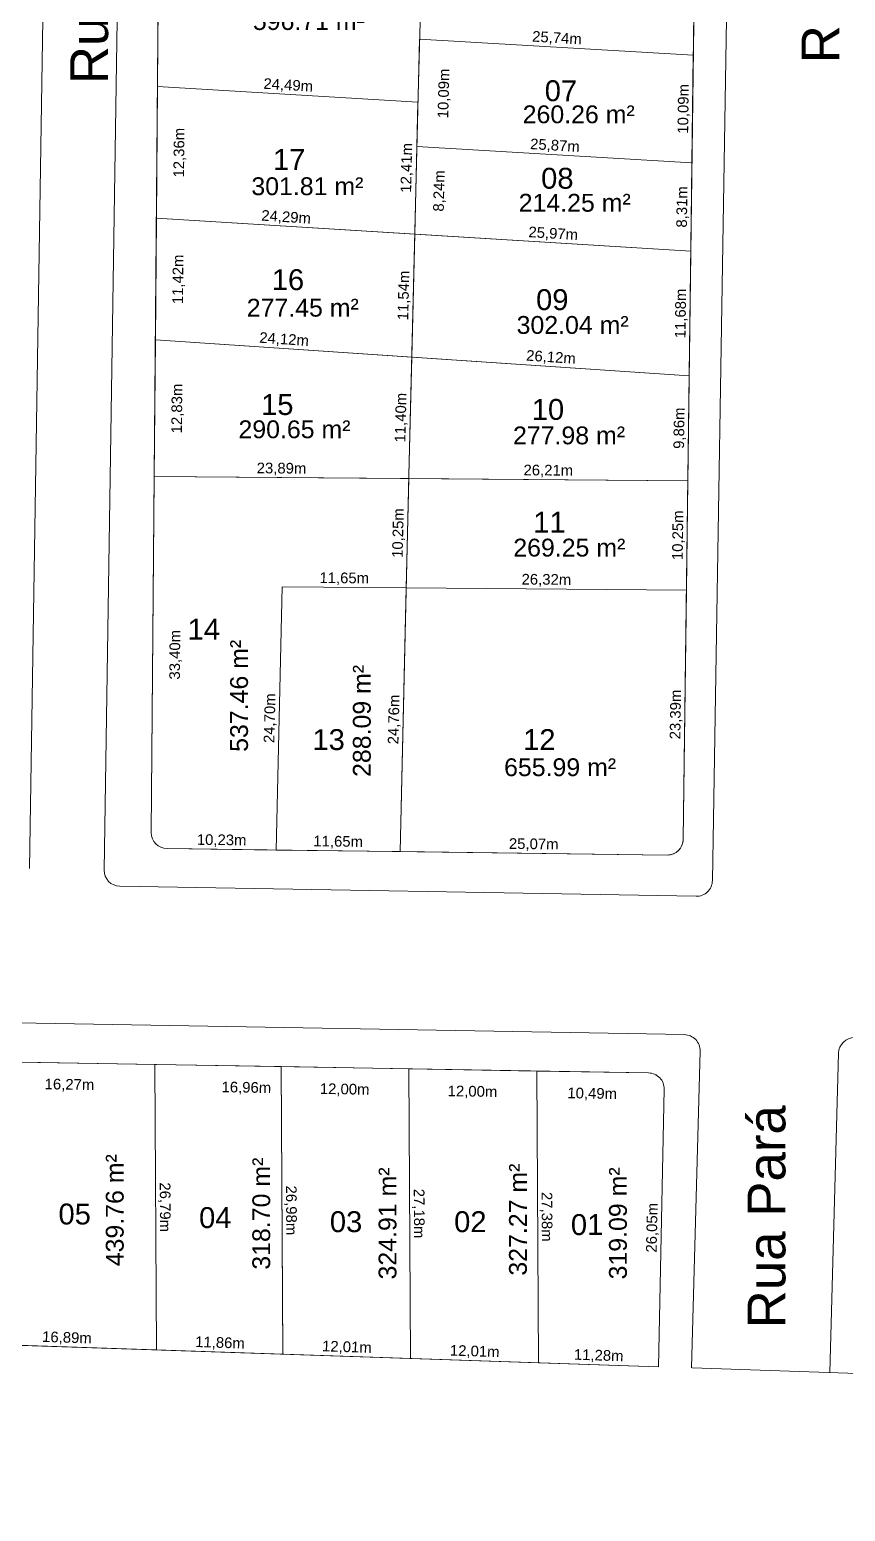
# Model space of a CAD drawing. Header units: metres. Extents: x 3808 to 8215, y 2374 to 6187.
# Drawn here: x 4941.2 to 5017.8, y 4365.5 to 4504.5 of the extents above; entities that cross this region are included whole.
import ezdxf
from ezdxf.enums import TextEntityAlignment as Align

# ---------------------------------------------------------------- set-up
doc = ezdxf.new("R2010")
doc.units = ezdxf.units.M
doc.linetypes.add('CONTINUO', pattern=[0])
for name, color, linetype in [('Areas Lotes', 1, 'Continuous'), ('Calçada', 8, 'Continuous'), ('COTAS', 7, 'Continuous'), ('Lote', 7, 'Continuous'), ('Nome das Ruas', 7, 'Continuous'), ('Nº Lote', 7, 'Continuous'), ('q', 9, 'CONTINUO'), ('quadras', 7, 'Continuous')]:
    doc.layers.add(name, color=color, linetype=linetype)
doc.styles.add('Arial', font='arial.ttf')
doc.dimstyles.new('Copy(2) of ISO-25', dxfattribs={"dimtxt": 1, "dimasz": 2.5, "dimexe": 1.25, "dimexo": 0.625, "dimgap": 0.2, "dimtad": 1, "dimtoh": 1, "dimlfac": 1, "dimzin": 1, "dimtxsty": 'Arial', "dimblk": 'NONE', "dimcen": 0, "dimse1": 1, "dimse2": 1, "dimsd1": 1, "dimsd2": 1, "dimclrt": 256, "dimaunit": 1, "dimadec": 3, "dimazin": 0, "dimtfac": 1, "dimtmove": 0, "dimatfit": 3, "dimldrblk": 'NONE', "dimfxl": 1, "dimtolj": 1, "dimtzin": 0, "dimarcsym": 0})

# ---------------------------------------------------------------- blocks, each defined once
blk = doc.blocks.new('*D4248')
at = {"layer": 'Defpoints', "color": 0, "linetype": 'Continuous', "transparency": 16777216}
for p in [(4953.47, 4522.89), (4953.17, 4499.19), (4956.13, 4499.16)]:
    blk.add_point(p, dxfattribs=at)
at = {"layer": 'COTAS', "linetype": 'Continuous', "lineweight": 5, "transparency": 16777216, "insert": (4955.42, 4511.02), "char_height": 1, "attachment_point": 5, "rotation": 89.5221, "style": 'Arial'}
blk.add_mtext('\\A1;23,70m', dxfattribs=at)
blk = doc.blocks.new('_None')
blk = doc.blocks.new('*D4249')
at = {"layer": 'Defpoints', "color": 0, "linetype": 'Continuous', "transparency": 16777216}
for p in [(4953.17, 4499.19), (4953.06, 4486.83), (4956.02, 4486.8)]:
    blk.add_point(p, dxfattribs=at)
at = {"layer": 'COTAS', "linetype": 'Continuous', "lineweight": 5, "transparency": 16777216, "insert": (4955.27, 4492.99), "char_height": 1, "attachment_point": 5, "rotation": 89.5221, "style": 'Arial'}
blk.add_mtext('\\A1;12,36m', dxfattribs=at)
blk = doc.blocks.new('*D4250')
at = {"layer": 'Defpoints', "color": 0, "linetype": 'Continuous', "transparency": 16777216}
for p in [(4953.06, 4486.83), (4952.97, 4475.41), (4955.93, 4475.39)]:
    blk.add_point(p, dxfattribs=at)
at = {"layer": 'COTAS', "linetype": 'Continuous', "lineweight": 5, "transparency": 16777216, "insert": (4955.17, 4481.1), "char_height": 1, "attachment_point": 5, "rotation": 89.5221, "style": 'Arial'}
blk.add_mtext('\\A1;11,42m', dxfattribs=at)
blk = doc.blocks.new('*D4251')
at = {"layer": 'Defpoints', "color": 0, "linetype": 'Continuous', "transparency": 16777216}
for p in [(4952.97, 4475.41), (4952.86, 4462.58), (4955.82, 4462.56)]:
    blk.add_point(p, dxfattribs=at)
at = {"layer": 'COTAS', "linetype": 'Continuous', "lineweight": 5, "transparency": 16777216, "insert": (4955.07, 4468.98), "char_height": 1, "attachment_point": 5, "rotation": 89.5221, "style": 'Arial'}
blk.add_mtext('\\A1;12,83m', dxfattribs=at)
blk = doc.blocks.new('*D4252')
at = {"layer": 'Defpoints', "color": 0, "linetype": 'Continuous', "transparency": 16777216}
for p in [(4952.86, 4462.58), (4952.58, 4429.18), (4955.54, 4429.16)]:
    blk.add_point(p, dxfattribs=at)
at = {"layer": 'COTAS', "linetype": 'Continuous', "lineweight": 5, "transparency": 16777216, "insert": (4954.88, 4445.87), "char_height": 1, "attachment_point": 5, "rotation": 89.5221, "style": 'Arial'}
blk.add_mtext('\\A1;33,40m', dxfattribs=at)
blk = doc.blocks.new('*D4253')
at = {"layer": 'Defpoints', "color": 0, "linetype": 'Continuous', "transparency": 16777216}
for p in [(4964.3, 4427.54), (4964.3, 4427.54), (4975.95, 4427.39)]:
    blk.add_point(p, dxfattribs=at)
at = {"layer": 'COTAS', "linetype": 'Continuous', "lineweight": 5, "transparency": 16777216, "insert": (4970.13, 4428.27), "char_height": 1, "attachment_point": 5, "rotation": 359.2694, "style": 'Arial'}
blk.add_mtext('\\A1;11,65m', dxfattribs=at)
blk = doc.blocks.new('*D4254')
at = {"layer": 'Defpoints', "color": 0, "linetype": 'Continuous', "transparency": 16777216}
for p in [(4975.95, 4427.39), (5001.01, 4427.07), (5001.01, 4427.07)]:
    blk.add_point(p, dxfattribs=at)
at = {"layer": 'COTAS', "linetype": 'Continuous', "lineweight": 5, "transparency": 16777216, "insert": (4988.49, 4428.03), "char_height": 1, "attachment_point": 5, "rotation": 359.2694, "style": 'Arial'}
blk.add_mtext('\\A1;25,07m', dxfattribs=at)
blk = doc.blocks.new('*D4255')
at = {"layer": 'Defpoints', "color": 0, "linetype": 'Continuous', "transparency": 16777216}
for p in [(4954.07, 4427.67), (4954.07, 4427.67), (4964.3, 4427.54)]:
    blk.add_point(p, dxfattribs=at)
at = {"layer": 'COTAS', "linetype": 'Continuous', "lineweight": 5, "transparency": 16777216, "insert": (4959.19, 4428.41), "char_height": 1, "attachment_point": 5, "rotation": 359.2694, "style": 'Arial'}
blk.add_mtext('\\A1;10,23m', dxfattribs=at)
blk = doc.blocks.new('*D4256')
at = {"layer": 'Defpoints', "color": 0, "linetype": 'Continuous', "transparency": 16777216}
for p in [(4964.87, 4452.24), (4964.87, 4452.24), (4976.52, 4452.15)]:
    blk.add_point(p, dxfattribs=at)
at = {"layer": 'COTAS', "linetype": 'Continuous', "lineweight": 5, "transparency": 16777216, "insert": (4970.7, 4452.99), "char_height": 1, "attachment_point": 5, "rotation": 359.5573, "style": 'Arial'}
blk.add_mtext('\\A1;11,65m', dxfattribs=at)
blk = doc.blocks.new('*D4257')
at = {"layer": 'Defpoints', "color": 0, "linetype": 'Continuous', "transparency": 16777216}
for p in [(4964.87, 4452.24), (4964.3, 4427.54), (4964.3, 4427.54)]:
    blk.add_point(p, dxfattribs=at)
at = {"layer": 'COTAS', "linetype": 'Continuous', "lineweight": 5, "transparency": 16777216, "insert": (4963.78, 4439.91), "char_height": 1, "attachment_point": 5, "rotation": 88.6785, "style": 'Arial'}
blk.add_mtext('\\A1;24,70m', dxfattribs=at)
blk = doc.blocks.new('*D4258')
at = {"layer": 'Defpoints', "color": 0, "linetype": 'Continuous', "transparency": 16777216}
for p in [(4952.86, 4462.58), (4952.86, 4462.58), (4976.75, 4462.4)]:
    blk.add_point(p, dxfattribs=at)
at = {"layer": 'COTAS', "linetype": 'Continuous', "lineweight": 5, "transparency": 16777216, "insert": (4964.81, 4463.29), "char_height": 1, "attachment_point": 5, "rotation": 359.5573, "style": 'Arial'}
blk.add_mtext('\\A1;23,89m', dxfattribs=at)
blk = doc.blocks.new('*D4259')
at = {"layer": 'Defpoints', "color": 0, "linetype": 'Continuous', "transparency": 16777216}
for p in [(4976.75, 4462.4), (5002.96, 4462.2), (5002.96, 4462.2)]:
    blk.add_point(p, dxfattribs=at)
at = {"layer": 'COTAS', "linetype": 'Continuous', "lineweight": 5, "transparency": 16777216, "insert": (4989.86, 4463.1), "char_height": 1, "attachment_point": 5, "rotation": 359.5573, "style": 'Arial'}
blk.add_mtext('\\A1;26,21m', dxfattribs=at)
blk = doc.blocks.new('*D4260')
at = {"layer": 'Defpoints', "color": 0, "linetype": 'Continuous', "transparency": 16777216}
for p in [(4976.52, 4452.15), (5002.83, 4451.94), (5002.83, 4451.94)]:
    blk.add_point(p, dxfattribs=at)
at = {"layer": 'COTAS', "linetype": 'Continuous', "lineweight": 5, "transparency": 16777216, "insert": (4989.68, 4452.85), "char_height": 1, "attachment_point": 5, "rotation": 359.5573, "style": 'Arial'}
blk.add_mtext('\\A1;26,32m', dxfattribs=at)
blk = doc.blocks.new('*D4266')
at = {"layer": 'Defpoints', "color": 0, "linetype": 'Continuous', "transparency": 16777216}
for p in [(4953.17, 4499.19), (4977.62, 4497.74), (4977.62, 4497.74)]:
    blk.add_point(p, dxfattribs=at)
at = {"layer": 'COTAS', "linetype": 'Continuous', "lineweight": 5, "transparency": 16777216, "insert": (4965.44, 4499.26), "char_height": 1, "attachment_point": 5, "rotation": 356.6101, "style": 'Arial'}
blk.add_mtext('\\A1;24,49m', dxfattribs=at)
blk = doc.blocks.new('*D4267')
at = {"layer": 'Defpoints', "color": 0, "linetype": 'Continuous', "transparency": 16777216}
for p in [(4977.77, 4503.65), (5003.47, 4502.13), (5003.47, 4502.13)]:
    blk.add_point(p, dxfattribs=at)
at = {"layer": 'COTAS', "linetype": 'Continuous', "lineweight": 5, "transparency": 16777216, "insert": (4990.67, 4503.69), "char_height": 1, "attachment_point": 5, "rotation": 356.6101, "style": 'Arial'}
blk.add_mtext('\\A1;25,74m', dxfattribs=at)
blk = doc.blocks.new('*D4268')
at = {"layer": 'Defpoints', "color": 0, "linetype": 'Continuous', "transparency": 16777216}
for p in [(4977.51, 4493.57), (5003.34, 4492.04), (5003.34, 4492.04)]:
    blk.add_point(p, dxfattribs=at)
at = {"layer": 'COTAS', "linetype": 'Continuous', "lineweight": 5, "transparency": 16777216, "insert": (4990.48, 4493.6), "char_height": 1, "attachment_point": 5, "rotation": 356.6101, "style": 'Arial'}
blk.add_mtext('\\A1;25,87m', dxfattribs=at)
blk = doc.blocks.new('*D4269')
at = {"layer": 'Defpoints', "color": 0, "linetype": 'Continuous', "transparency": 16777216}
for p in [(4953.06, 4486.83), (4953.06, 4486.83), (4977.31, 4485.33)]:
    blk.add_point(p, dxfattribs=at)
at = {"layer": 'COTAS', "linetype": 'Continuous', "lineweight": 5, "transparency": 16777216, "insert": (4965.24, 4486.88), "char_height": 1, "attachment_point": 5, "rotation": 356.472, "style": 'Arial'}
blk.add_mtext('\\A1;24,29m', dxfattribs=at)
blk = doc.blocks.new('*D4270')
at = {"layer": 'Defpoints', "color": 0, "linetype": 'Continuous', "transparency": 16777216}
for p in [(4977.31, 4485.33), (5003.24, 4483.73), (5003.24, 4483.73)]:
    blk.add_point(p, dxfattribs=at)
at = {"layer": 'COTAS', "linetype": 'Continuous', "lineweight": 5, "transparency": 16777216, "insert": (4990.32, 4485.33), "char_height": 1, "attachment_point": 5, "rotation": 356.472, "style": 'Arial'}
blk.add_mtext('\\A1;25,97m', dxfattribs=at)
blk = doc.blocks.new('*D4271')
at = {"layer": 'Defpoints', "color": 0, "linetype": 'Continuous', "transparency": 16777216}
for p in [(4952.97, 4475.41), (4952.97, 4475.41), (4977.03, 4473.8)]:
    blk.add_point(p, dxfattribs=at)
at = {"layer": 'COTAS', "linetype": 'Continuous', "lineweight": 5, "transparency": 16777216, "insert": (4965.05, 4475.41), "char_height": 1, "attachment_point": 5, "rotation": 356.1652, "style": 'Arial'}
blk.add_mtext('\\A1;24,12m', dxfattribs=at)
blk = doc.blocks.new('*D4272')
at = {"layer": 'Defpoints', "color": 0, "linetype": 'Continuous', "transparency": 16777216}
for p in [(4977.03, 4473.8), (5003.09, 4472.05), (5003.09, 4472.05)]:
    blk.add_point(p, dxfattribs=at)
at = {"layer": 'COTAS', "linetype": 'Continuous', "lineweight": 5, "transparency": 16777216, "insert": (4990.11, 4473.73), "char_height": 1, "attachment_point": 5, "rotation": 356.1652, "style": 'Arial'}
blk.add_mtext('\\A1;26,12m', dxfattribs=at)
blk = doc.blocks.new('*D4273')
at = {"layer": 'Defpoints', "color": 0, "linetype": 'Continuous', "transparency": 16777216}
for p in [(4976.52, 4452.15), (4975.95, 4427.39), (4975.95, 4427.39)]:
    blk.add_point(p, dxfattribs=at)
at = {"layer": 'COTAS', "linetype": 'Continuous', "lineweight": 5, "transparency": 16777216, "insert": (4975.43, 4439.79), "char_height": 1, "attachment_point": 5, "rotation": 88.6785, "style": 'Arial'}
blk.add_mtext('\\A1;24,76m', dxfattribs=at)
blk = doc.blocks.new('*D4274')
at = {"layer": 'Defpoints', "color": 0, "linetype": 'Continuous', "transparency": 16777216}
for p in [(4976.75, 4462.4), (4976.75, 4462.4), (4976.52, 4452.15)]:
    blk.add_point(p, dxfattribs=at)
at = {"layer": 'COTAS', "linetype": 'Continuous', "lineweight": 5, "transparency": 16777216, "insert": (4975.83, 4457.29), "char_height": 1, "attachment_point": 5, "rotation": 88.6785, "style": 'Arial'}
blk.add_mtext('\\A1;10,25m', dxfattribs=at)
blk = doc.blocks.new('*D4275')
at = {"layer": 'Defpoints', "color": 0, "linetype": 'Continuous', "transparency": 16777216}
for p in [(4977.02, 4473.8), (4977.03, 4473.8), (4976.75, 4462.4)]:
    blk.add_point(p, dxfattribs=at)
at = {"layer": 'COTAS', "linetype": 'Continuous', "lineweight": 5, "transparency": 16777216, "insert": (4976.08, 4468.12), "char_height": 1, "attachment_point": 5, "rotation": 88.6785, "style": 'Arial'}
blk.add_mtext('\\A1;11,40m', dxfattribs=at)
blk = doc.blocks.new('*D4276')
at = {"layer": 'Defpoints', "color": 0, "linetype": 'Continuous', "transparency": 16777216}
for p in [(4977.28, 4485.33), (4977.31, 4485.33), (4977.03, 4473.8)]:
    blk.add_point(p, dxfattribs=at)
at = {"layer": 'COTAS', "linetype": 'Continuous', "lineweight": 5, "transparency": 16777216, "insert": (4976.35, 4479.59), "char_height": 1, "attachment_point": 5, "rotation": 88.6785, "style": 'Arial'}
blk.add_mtext('\\A1;11,54m', dxfattribs=at)
blk = doc.blocks.new('*D4277')
at = {"layer": 'Defpoints', "color": 0, "linetype": 'Continuous', "transparency": 16777216}
for p in [(4977.57, 4497.74), (4977.62, 4497.74), (4977.31, 4485.33)]:
    blk.add_point(p, dxfattribs=at)
at = {"layer": 'COTAS', "linetype": 'Continuous', "lineweight": 5, "transparency": 16777216, "insert": (4976.62, 4491.56), "char_height": 1, "attachment_point": 5, "rotation": 88.6785, "style": 'Arial'}
blk.add_mtext('\\A1;12,41m', dxfattribs=at)
blk = doc.blocks.new('*D4278')
at = {"layer": 'Defpoints', "color": 0, "linetype": 'Continuous', "transparency": 16777216}
for p in [(4977.51, 4493.57), (4980.58, 4493.49), (4977.31, 4485.33)]:
    blk.add_point(p, dxfattribs=at)
at = {"layer": 'COTAS', "linetype": 'Continuous', "lineweight": 5, "transparency": 16777216, "insert": (4979.68, 4489.4), "char_height": 1, "attachment_point": 5, "rotation": 88.6006, "style": 'Arial'}
blk.add_mtext('\\A1;8,24m', dxfattribs=at)
blk = doc.blocks.new('*D4279')
at = {"layer": 'Defpoints', "color": 0, "linetype": 'Continuous', "transparency": 16777216}
for p in [(4977.77, 4503.65), (4981.04, 4503.57), (4977.51, 4493.57)]:
    blk.add_point(p, dxfattribs=at)
at = {"layer": 'COTAS', "linetype": 'Continuous', "lineweight": 5, "transparency": 16777216, "insert": (4980.11, 4498.55), "char_height": 1, "attachment_point": 5, "rotation": 88.5309, "style": 'Arial'}
blk.add_mtext('\\A1;10,09m', dxfattribs=at)
blk = doc.blocks.new('*D4280')
at = {"layer": 'Defpoints', "color": 0, "linetype": 'Continuous', "transparency": 16777216}
for p in [(4978.29, 4522.35), (4978.29, 4522.35), (4977.62, 4497.74)]:
    blk.add_point(p, dxfattribs=at)
at = {"layer": 'COTAS', "linetype": 'Continuous', "lineweight": 5, "transparency": 16777216, "insert": (4977.15, 4510.07), "char_height": 1, "attachment_point": 5, "rotation": 88.4398, "style": 'Arial'}
blk.add_mtext('\\A1;24,62m', dxfattribs=at)
blk = doc.blocks.new('*D4281')
at = {"layer": 'Defpoints', "color": 0, "linetype": 'Continuous', "transparency": 16777216}
for p in [(4978.29, 4522.35), (4981.59, 4522.26), (4977.77, 4503.65)]:
    blk.add_point(p, dxfattribs=at)
at = {"layer": 'COTAS', "linetype": 'Continuous', "lineweight": 5, "transparency": 16777216, "insert": (4980.53, 4512.93), "char_height": 1, "attachment_point": 5, "rotation": 88.4266, "style": 'Arial'}
blk.add_mtext('\\A1;18,71m', dxfattribs=at)
blk = doc.blocks.new('*D4291')
at = {"layer": 'Defpoints', "color": 0, "linetype": 'Continuous', "transparency": 16777216}
for p in [(5002.83, 4451.94), (5002.53, 4428.55), (5002.53, 4428.55)]:
    blk.add_point(p, dxfattribs=at)
at = {"layer": 'COTAS', "linetype": 'Continuous', "lineweight": 5, "transparency": 16777216, "insert": (5001.88, 4440.26), "char_height": 1, "attachment_point": 5, "rotation": 89.2694, "style": 'Arial'}
blk.add_mtext('\\A1;23,39m', dxfattribs=at)
blk = doc.blocks.new('*D4292')
at = {"layer": 'Defpoints', "color": 0, "linetype": 'Continuous', "transparency": 16777216}
for p in [(5002.96, 4462.2), (5002.96, 4462.2), (5002.83, 4451.94)]:
    blk.add_point(p, dxfattribs=at)
at = {"layer": 'COTAS', "linetype": 'Continuous', "lineweight": 5, "transparency": 16777216, "insert": (5002.1, 4457.08), "char_height": 1, "attachment_point": 5, "rotation": 89.2694, "style": 'Arial'}
blk.add_mtext('\\A1;10,25m', dxfattribs=at)
blk = doc.blocks.new('*D4293')
at = {"layer": 'Defpoints', "color": 0, "linetype": 'Continuous', "transparency": 16777216}
for p in [(5003.09, 4472.05), (5002.96, 4462.2), (5002.96, 4462.2)]:
    blk.add_point(p, dxfattribs=at)
at = {"layer": 'COTAS', "linetype": 'Continuous', "lineweight": 5, "transparency": 16777216, "insert": (5002.22, 4467.13), "char_height": 1, "attachment_point": 5, "rotation": 89.2694, "style": 'Arial'}
blk.add_mtext('\\A1;9,86m', dxfattribs=at)
blk = doc.blocks.new('*D4294')
at = {"layer": 'Defpoints', "color": 0, "linetype": 'Continuous', "transparency": 16777216}
for p in [(5003.24, 4483.73), (5003.09, 4472.05), (5003.09, 4472.05)]:
    blk.add_point(p, dxfattribs=at)
at = {"layer": 'COTAS', "linetype": 'Continuous', "lineweight": 5, "transparency": 16777216, "insert": (5002.36, 4477.9), "char_height": 1, "attachment_point": 5, "rotation": 89.2694, "style": 'Arial'}
blk.add_mtext('\\A1;11,68m', dxfattribs=at)
blk = doc.blocks.new('*D4295')
at = {"layer": 'Defpoints', "color": 0, "linetype": 'Continuous', "transparency": 16777216}
for p in [(5003.34, 4492.04), (5003.34, 4492.04), (5003.24, 4483.73)]:
    blk.add_point(p, dxfattribs=at)
at = {"layer": 'COTAS', "linetype": 'Continuous', "lineweight": 5, "transparency": 16777216, "insert": (5002.49, 4487.9), "char_height": 1, "attachment_point": 5, "rotation": 89.2694, "style": 'Arial'}
blk.add_mtext('\\A1;8,31m', dxfattribs=at)
blk = doc.blocks.new('*D4296')
at = {"layer": 'Defpoints', "color": 0, "linetype": 'Continuous', "transparency": 16777216}
for p in [(5003.47, 4502.13), (5003.47, 4502.13), (5003.34, 4492.04)]:
    blk.add_point(p, dxfattribs=at)
at = {"layer": 'COTAS', "linetype": 'Continuous', "lineweight": 5, "transparency": 16777216, "insert": (5002.61, 4497.1), "char_height": 1, "attachment_point": 5, "rotation": 89.2694, "style": 'Arial'}
blk.add_mtext('\\A1;10,09m', dxfattribs=at)
blk = doc.blocks.new('*D4297')
at = {"layer": 'Defpoints', "color": 0, "linetype": 'Continuous', "transparency": 16777216}
for p in [(5003.72, 4521.8), (5003.47, 4502.13), (5003.47, 4502.13)]:
    blk.add_point(p, dxfattribs=at)
at = {"layer": 'COTAS', "linetype": 'Continuous', "lineweight": 5, "transparency": 16777216, "insert": (5002.8, 4511.98), "char_height": 1, "attachment_point": 5, "rotation": 89.2694, "style": 'Arial'}
blk.add_mtext('\\A1;19,67m', dxfattribs=at)
blk = doc.blocks.new('*D4386')
at = {"layer": 'Defpoints', "color": 0, "linetype": 'Continuous', "transparency": 16777216}
for p in [(4988.93, 4379.42), (4988.93, 4379.42), (5000.2, 4379.05)]:
    blk.add_point(p, dxfattribs=at)
at = {"layer": 'COTAS', "linetype": 'Continuous', "lineweight": 5, "transparency": 16777216, "insert": (4994.59, 4380.04), "char_height": 1, "attachment_point": 5, "rotation": 358.0826, "style": 'Arial'}
blk.add_mtext('\\A1;11,28m', dxfattribs=at)
blk = doc.blocks.new('*D4387')
at = {"layer": 'Defpoints', "color": 0, "linetype": 'Continuous', "transparency": 16777216}
for p in [(4976.93, 4379.83), (4976.93, 4379.83), (4988.93, 4379.42)]:
    blk.add_point(p, dxfattribs=at)
at = {"layer": 'COTAS', "linetype": 'Continuous', "lineweight": 5, "transparency": 16777216, "insert": (4982.95, 4380.43), "char_height": 1, "attachment_point": 5, "rotation": 358.0826, "style": 'Arial'}
blk.add_mtext('\\A1;12,01m', dxfattribs=at)
blk = doc.blocks.new('*D4388')
at = {"layer": 'Defpoints', "color": 0, "linetype": 'Continuous', "transparency": 16777216}
for p in [(4964.93, 4380.23), (4964.93, 4380.23), (4976.93, 4379.83)]:
    blk.add_point(p, dxfattribs=at)
at = {"layer": 'COTAS', "linetype": 'Continuous', "lineweight": 5, "transparency": 16777216, "insert": (4970.95, 4380.83), "char_height": 1, "attachment_point": 5, "rotation": 358.0826, "style": 'Arial'}
blk.add_mtext('\\A1;12,01m', dxfattribs=at)
blk = doc.blocks.new('*D4389')
at = {"layer": 'Defpoints', "color": 0, "linetype": 'Continuous', "transparency": 16777216}
for p in [(4953.07, 4380.62), (4953.07, 4380.62), (4964.93, 4380.23)]:
    blk.add_point(p, dxfattribs=at)
at = {"layer": 'COTAS', "linetype": 'Continuous', "lineweight": 5, "transparency": 16777216, "insert": (4959.03, 4381.23), "char_height": 1, "attachment_point": 5, "rotation": 358.0826, "style": 'Arial'}
blk.add_mtext('\\A1;11,86m', dxfattribs=at)
blk = doc.blocks.new('*D4390')
at = {"layer": 'Defpoints', "color": 0, "linetype": 'Continuous', "transparency": 16777216}
for p in [(4936.19, 4381.19), (4936.19, 4381.19), (4953.07, 4380.62)]:
    blk.add_point(p, dxfattribs=at)
at = {"layer": 'COTAS', "linetype": 'Continuous', "lineweight": 5, "transparency": 16777216, "insert": (4944.66, 4381.71), "char_height": 1, "attachment_point": 5, "rotation": 358.0826, "style": 'Arial'}
blk.add_mtext('\\A1;16,89m', dxfattribs=at)
blk = doc.blocks.new('*D4463')
at = {"layer": 'Defpoints', "color": 0, "linetype": 'Continuous', "transparency": 16777216}
for p in [(4936.8, 4407.69), (4953.07, 4407.41), (4953.02, 4404.52)]:
    blk.add_point(p, dxfattribs=at)
at = {"layer": 'COTAS', "linetype": 'Continuous', "lineweight": 5, "transparency": 16777216, "insert": (4944.9, 4405.46), "char_height": 1, "attachment_point": 5, "rotation": 359.0209, "style": 'Arial'}
blk.add_mtext('\\A1;16,27m', dxfattribs=at)
blk = doc.blocks.new('*D4464')
at = {"layer": 'Defpoints', "color": 0, "linetype": 'Continuous', "transparency": 16777216}
for p in [(4953.07, 4407.41), (4970.03, 4407.41), (4969.98, 4404.23)]:
    blk.add_point(p, dxfattribs=at)
at = {"layer": 'COTAS', "linetype": 'Continuous', "lineweight": 5, "transparency": 16777216, "insert": (4961.51, 4405.18), "char_height": 1, "attachment_point": 5, "rotation": 359.0209, "style": 'Arial'}
blk.add_mtext('\\A1;16,96m', dxfattribs=at)
blk = doc.blocks.new('*D4465')
at = {"layer": 'Defpoints', "color": 0, "linetype": 'Continuous', "transparency": 16777216}
for p in [(4964.78, 4407.21), (4976.78, 4407.01), (4976.73, 4404.12)]:
    blk.add_point(p, dxfattribs=at)
at = {"layer": 'COTAS', "linetype": 'Continuous', "lineweight": 5, "transparency": 16777216, "insert": (4970.74, 4405.02), "char_height": 1, "attachment_point": 5, "rotation": 359.0209, "style": 'Arial'}
blk.add_mtext('\\A1;12,00m', dxfattribs=at)
blk = doc.blocks.new('*D4466')
at = {"layer": 'Defpoints', "color": 0, "linetype": 'Continuous', "transparency": 16777216}
for p in [(4976.78, 4407.01), (4988.77, 4406.8), (4988.72, 4403.91)]:
    blk.add_point(p, dxfattribs=at)
at = {"layer": 'COTAS', "linetype": 'Continuous', "lineweight": 5, "transparency": 16777216, "insert": (4982.74, 4404.81), "char_height": 1, "attachment_point": 5, "rotation": 359.0209, "style": 'Arial'}
blk.add_mtext('\\A1;12,00m', dxfattribs=at)
blk = doc.blocks.new('*D4467')
at = {"layer": 'Defpoints', "color": 0, "linetype": 'Continuous', "transparency": 16777216}
for p in [(4988.77, 4406.8), (4999.27, 4406.62), (4999.22, 4403.73)]:
    blk.add_point(p, dxfattribs=at)
at = {"layer": 'COTAS', "linetype": 'Continuous', "lineweight": 5, "transparency": 16777216, "insert": (4993.98, 4404.62), "char_height": 1, "attachment_point": 5, "rotation": 359.0209, "style": 'Arial'}
blk.add_mtext('\\A1;10,49m', dxfattribs=at)
blk = doc.blocks.new('*D4468')
at = {"layer": 'Defpoints', "color": 0, "linetype": 'Continuous', "transparency": 16777216}
for p in [(5000.74, 4405.09), (5000.2, 4379.05), (5000.2, 4379.05)]:
    blk.add_point(p, dxfattribs=at)
at = {"layer": 'COTAS', "linetype": 'Continuous', "lineweight": 5, "transparency": 16777216, "insert": (4999.67, 4392.09), "char_height": 1, "attachment_point": 5, "rotation": 88.805, "style": 'Arial'}
blk.add_mtext('\\A1;26,05m', dxfattribs=at)
blk = doc.blocks.new('*D4469')
at = {"layer": 'Defpoints', "color": 0, "linetype": 'Continuous', "transparency": 16777216}
for p in [(4988.77, 4406.8), (4988.93, 4379.42), (4988.93, 4379.42)]:
    blk.add_point(p, dxfattribs=at)
at = {"layer": 'COTAS', "linetype": 'Continuous', "lineweight": 5, "transparency": 16777216, "insert": (4989.65, 4393.12), "char_height": 1, "attachment_point": 5, "rotation": 270.3206, "style": 'Arial'}
blk.add_mtext('\\A1;27,38m', dxfattribs=at)
blk = doc.blocks.new('*D4470')
at = {"layer": 'Defpoints', "color": 0, "linetype": 'Continuous', "transparency": 16777216}
for p in [(4976.78, 4407.01), (4976.93, 4379.83), (4976.93, 4379.83)]:
    blk.add_point(p, dxfattribs=at)
at = {"layer": 'COTAS', "linetype": 'Continuous', "lineweight": 5, "transparency": 16777216, "insert": (4977.65, 4393.42), "char_height": 1, "attachment_point": 5, "rotation": 270.3206, "style": 'Arial'}
blk.add_mtext('\\A1;27,18m', dxfattribs=at)
blk = doc.blocks.new('*D4471')
at = {"layer": 'Defpoints', "color": 0, "linetype": 'Continuous', "transparency": 16777216}
for p in [(4964.78, 4407.21), (4964.78, 4407.21), (4964.93, 4380.23)]:
    blk.add_point(p, dxfattribs=at)
at = {"layer": 'COTAS', "linetype": 'Continuous', "lineweight": 5, "transparency": 16777216, "insert": (4965.65, 4393.72), "char_height": 1, "attachment_point": 5, "rotation": 270.3206, "style": 'Arial'}
blk.add_mtext('\\A1;26,98m', dxfattribs=at)
blk = doc.blocks.new('*D4472')
at = {"layer": 'Defpoints', "color": 0, "linetype": 'Continuous', "transparency": 16777216}
for p in [(4952.92, 4407.41), (4953.07, 4380.62), (4953.07, 4380.62)]:
    blk.add_point(p, dxfattribs=at)
at = {"layer": 'COTAS', "linetype": 'Continuous', "lineweight": 5, "transparency": 16777216, "insert": (4953.8, 4394.02), "char_height": 1, "attachment_point": 5, "rotation": 270.3206, "style": 'Arial'}
blk.add_mtext('\\A1;26,79m', dxfattribs=at)

msp = doc.modelspace()

# ---------------------------------------------------------------- linework, layer by layer
at = {"layer": 'Calçada', "linetype": 'Continuous', "lineweight": 5}
for p, q in [((4941.158, 4425.794), (4943.797, 4596.519)), ((4948.157, 4425.666), (4950.796, 4596.389)), ((5008.074, 4595.386), (5005.27, 4424.671)), ((5003.744, 4423.196), (4949.631, 4424.143)), ((5002.638, 4410.213), (4933.193, 4411.429)), ((5004.111, 4408.673), (5003.3, 4378.943)), ((5017.111, 4408.475), (5016.293, 4378.508))]:
    msp.add_line(p, q, dxfattribs=at)
for centre, start, end in [((4949.657, 4425.643), 179.11463, 268.99762), ((5003.77, 4424.696), 268.99762, 359.05876), ((5002.612, 4408.714), 358.43716, 88.99762), ((5018.61, 4408.434), 88.99762, 178.43716)]:
    msp.add_arc(centre, 1.5, start, end, dxfattribs=at)
at = {"layer": 'Lote', "lineweight": 5}
for p, q in [((4977.662, 4499.616), (4980.225, 4592.937)), ((4977.773, 4503.654), (5003.472, 4502.131)), ((4953.168, 4499.188), (4977.616, 4497.74)), ((4976.76, 4462.708), (4977.662, 4499.616)), ((4977.514, 4493.569), (5003.343, 4492.039)), ((4953.065, 4486.828), (5003.237, 4483.734)), ((4952.97, 4475.412), (5003.088, 4472.053)), ((4975.946, 4427.401), (4976.76, 4462.708)), ((4952.863, 4462.583), (5002.963, 4462.196)), ((4964.297, 4427.542), (4964.867, 4452.238)), ((4964.867, 4452.238), (4976.517, 4452.148)), ((4976.517, 4452.148), (5002.832, 4451.944))]:
    msp.add_line(p, q, dxfattribs=at)
at = {"layer": 'Lote', "linetype": 'Continuous', "lineweight": 5}
for p, q in [((4952.923, 4407.414), (4953.073, 4380.625)), ((4964.777, 4407.212), (4964.927, 4380.422)), ((4976.776, 4407.007), (4976.928, 4379.826)), ((4988.774, 4406.802), (4988.927, 4379.424))]:
    msp.add_line(p, q, dxfattribs=at)
at = {"layer": 'Lote', "linetype": 'Continuous', "lineweight": 5, "flags": 128}
for points in [[(4977.773, 4503.654), (4977.662, 4499.616), (4977.514, 4493.569), (5003.343, 4492.039), (5003.472, 4502.131)], [(4977.313, 4485.333), (4977.616, 4497.74), (4953.168, 4499.188), (4953.065, 4486.828)], [(4977.514, 4493.569), (4977.313, 4485.333), (5003.237, 4483.734), (5003.343, 4492.039)], [(4953.065, 4486.828), (4952.97, 4475.412), (4977.031, 4473.8), (4977.313, 4485.333)], [(4977.313, 4485.333), (4977.031, 4473.8), (5003.088, 4472.053), (5003.237, 4483.734)], [(4976.753, 4462.398), (4976.76, 4462.708), (4977.031, 4473.8), (4952.97, 4475.412), (4952.863, 4462.583)], [(5002.963, 4462.196), (5003.088, 4472.053), (4977.031, 4473.8), (4976.76, 4462.708), (4976.753, 4462.398)], [(5002.832, 4451.944), (5002.963, 4462.196), (4976.753, 4462.398), (4976.517, 4452.148)], [(4976.517, 4452.148), (4964.867, 4452.238), (4964.297, 4427.542), (4975.945, 4427.394)], [(4936.191, 4381.19), (4953.073, 4380.625), (4952.923, 4407.414), (4936.803, 4407.69)], [(4964.777, 4407.212), (4952.923, 4407.414), (4953.073, 4380.625), (4964.928, 4380.228)], [(4976.776, 4407.007), (4964.777, 4407.212), (4964.928, 4380.228), (4976.928, 4379.826)], [(4976.928, 4379.826), (4988.927, 4379.424), (4988.774, 4406.802), (4976.776, 4407.007)]]:
    msp.add_lwpolyline(points, close=True, dxfattribs=at)
for points in [[(4976.517, 4452.148), (4976.753, 4462.398), (4952.863, 4462.583), (4952.584, 4429.185, 0.4129222), (4954.065, 4427.673), (4964.297, 4427.542), (4964.867, 4452.238)], [(4976.517, 4452.148), (4975.945, 4427.394), (5001.015, 4427.074, 0.4142136), (5002.534, 4428.555), (5002.832, 4451.944)], [(5000.741, 4405.091, 0.4153174), (4999.267, 4406.622), (4988.774, 4406.802), (4988.927, 4379.424), (5000.197, 4379.047)]]:
    msp.add_lwpolyline(points, format="xyb", close=True, dxfattribs=at)
at = {"layer": 'q', "lineweight": 5}
for p, q in [((5000.197, 4379.047), (4482.685, 4396.372)), ((5405.671, 4365.473), (5003.375, 4378.941))]:
    msp.add_line(p, q, dxfattribs=at)
at = {"layer": 'quadras', "lineweight": 5}
for p, q in [((4952.584, 4429.185), (4953.941, 4591.836)), ((5004.606, 4591.061), (5002.534, 4428.555)), ((5001.015, 4427.074), (4954.065, 4427.673)), ((5000.197, 4379.047), (5000.741, 4405.091))]:
    msp.add_line(p, q, dxfattribs=at)
at = {"layer": 'quadras', "linetype": 'Continuous', "lineweight": 5}
for p, q in [((4495.637, 4415.23), (4953.073, 4407.412)), ((4953.073, 4407.412), (4999.267, 4406.622))]:
    msp.add_line(p, q, dxfattribs=at)
at = {"layer": 'quadras', "linetype": 'Continuous', "lineweight": 5, "flags": 128}
for points in [[(4952.584, 4429.185, 0.4129222), (4954.065, 4427.673), (5001.015, 4427.074, 0.4142136), (5002.534, 4428.555), (5004.606, 4591.061, 0.4133843), (5003.13, 4592.58), (4955.464, 4593.323, 0.4163366), (4953.941, 4591.836)], [(4495.637, 4415.23, 0.4037727), (4494.113, 4413.809), (4493.172, 4396.021), (5000.197, 4379.047), (5000.741, 4405.091, 0.4153174), (4999.267, 4406.622), (4953.073, 4407.412)]]:
    msp.add_lwpolyline(points, format="xyb", close=True, dxfattribs=at)
at = {"layer": 'quadras', "lineweight": 5}
for centre, start, end in [((4954.084, 4429.172), 179.52211, 269.26939), ((5001.034, 4428.574), 269.26939, 359.26939)]:
    msp.add_arc(centre, 1.5, start, end, dxfattribs=at)
at = {"layer": 'quadras', "linetype": 'Continuous', "lineweight": 5}
msp.add_arc((4999.241, 4405.123), 1.5, 358.80503, 89.02088, dxfattribs=at)

# ---------------------------------------------------------------- texts
at = {"layer": 'Areas Lotes', "linetype": 'Continuous', "lineweight": 5, "style": 'Arial'}
for s, p in [('596.71 m²', (4962.118, 4504.507)), ('260.26 m²', (4987.454, 4495.753)), ('301.81 m²', (4961.978, 4489.005)), ('214.25 m²', (4987.081, 4487.454)), ('277.45 m²', (4961.545, 4477.603)), ('302.04 m²', (4986.884, 4475.985)), ('290.65 m²', (4960.768, 4466.192)), ('277.98 m²', (4986.545, 4465.619)), ('269.25 m²', (4986.572, 4455.088)), ('655.99 m²', (4985.708, 4434.477))]:
    msp.add_text(s, height=1.6726, dxfattribs=at).set_placement(p)
for s, p in [('537.46 m²', (4961.66, 4436.754)), ('288.09 m²', (4973.186, 4434.4)), ('439.76 m²', (4949.987, 4388.476)), ('318.70 m²', (4963.744, 4388.153)), ('324.91 m²', (4975.6, 4387.236)), ('327.27 m²', (4987.845, 4387.595)), ('319.09 m²', (4997.232, 4387.24))]:
    msp.add_text(s, height=1.6726, rotation=90, dxfattribs=at).set_placement(p)
at = {"layer": 'Nome das Ruas', "lineweight": 5, "style": 'Arial'}
for s, p in [('Rua Colibri', (4948.523, 4499.42, 165.916)), ('Rua Pará', (5017.188, 4501.379, 165.916)), ('Rua Pará', (5012.12, 4382.647, 165.916))]:
    msp.add_text(s, height=3.55, rotation=90, dxfattribs=at).set_placement(p)
at = {"layer": 'Nº Lote', "linetype": 'Continuous', "lineweight": 5, "style": 'Arial'}
for s, p in [('07', (4991.047, 4497.823)), ('17', (4965.529, 4491.373)), ('08', (4990.708, 4489.609)), ('16', (4965.412, 4480.093)), ('09', (4990.234, 4478.216)), ('15', (4964.41, 4468.371)), ('10', (4989.827, 4467.915)), ('11', (4989.962, 4457.325)), ('14', (4957.515, 4447.286)), ('13', (4969.232, 4436.923)), ('12', (4989.013, 4436.926)), ('05', (4945.39, 4392.399)), ('04', (4958.591, 4392.063)), ('03', (4970.87, 4391.68)), ('02', (4982.54, 4391.68)), ('01', (4993.5, 4391.407))]:
    msp.add_text(s, height=1.96, dxfattribs=at).set_placement(p, align=Align.CENTER)

# ---------------------------------------------------------------- dimensions: what is measured, and where the dimension line sits
at = {"layer": 'COTAS', "linetype": 'Continuous', "lineweight": 5}
for base, p1, p2, angle, picture, middle in [((4956.125, 4499.163), (4953.468, 4522.89), (4953.168, 4499.188), 89.52211, '*D4248', (4955.423, 4511.021)), ((4956.022, 4486.803), (4953.168, 4499.188), (4953.065, 4486.828), 89.52211, '*D4249', (4955.273, 4492.99)), ((4977.568, 4497.741), (4977.313, 4485.333), (4977.616, 4497.74), 268.67848, '*D4277', (4976.624, 4491.555)), ((4955.927, 4475.388), (4953.065, 4486.828), (4952.97, 4475.412), 89.52211, '*D4250', (4955.174, 4481.102)), ((4977.282, 4485.333), (4977.031, 4473.8), (4977.313, 4485.333), 268.67848, '*D4276', (4976.348, 4479.585)), ((4955.82, 4462.558), (4952.97, 4475.412), (4952.863, 4462.583), 89.52211, '*D4251', (4955.073, 4468.98)), ((4977.016, 4473.7999), (4976.753, 4462.3983), (4977.0311, 4473.7995), 268.67848, '*D4275', (4976.0838, 4468.1176)), ((4955.541, 4429.16), (4952.863, 4462.583), (4952.584, 4429.185), 89.52211, '*D4252', (4954.88, 4445.866)), ((4953.023, 4404.521), (4936.803, 4407.69), (4953.073, 4407.412), 179.02088, '*D4463', (4944.902, 4405.46)), ((4969.979, 4404.231), (4953.073, 4407.412), (4970.033, 4407.412), 179.02088, '*D4464', (4961.515, 4405.177)), ((4976.726, 4404.115), (4964.777, 4407.212), (4976.776, 4407.007), 179.02088, '*D4465', (4970.741, 4405.019)), ((4988.724, 4403.91), (4976.776, 4407.007), (4988.774, 4406.802), 179.02088, '*D4466', (4982.739, 4404.814)), ((4999.217, 4403.731), (4988.774, 4406.802), (4999.267, 4406.622), 179.02088, '*D4467', (4993.985, 4404.622)), ((4936.191, 4381.19), (4953.073, 4380.625), (4936.191, 4381.19), 358.08262, '*D4390', (4944.659, 4381.708)), ((4953.073, 4380.625), (4964.928, 4380.228), (4953.073, 4380.625), 358.08262, '*D4389', (4959.027, 4381.227)), ((4964.928, 4380.228), (4976.928, 4379.826), (4964.928, 4380.228), 358.08262, '*D4388', (4970.955, 4380.827)), ((4976.928, 4379.826), (4988.927, 4379.424), (4976.928, 4379.826), 358.08262, '*D4387', (4982.954, 4380.426))]:
    dim = msp.add_linear_dim(base=base, p1=p1, p2=p2, angle=angle, dimstyle='Copy(2) of ISO-25', override={"dimpost": 'm', "dimtmove": 1}, dxfattribs=at)
    dim.commit()
    dim.dimension.update_dxf_attribs({"geometry": picture, "text_midpoint": middle})
for p1, p2, distance, picture, middle in [((4977.616, 4497.74), (4978.286, 4522.353), 0, '*D4280', (4977.15, 4510.068)), ((4977.773, 4503.654), (4978.286, 4522.353), -3.301, '*D4281', (4980.529, 4512.935)), ((5003.723, 4521.802), (5003.472, 4502.131), 0, '*D4297', (5002.797, 4511.977)), ((4977.773, 4503.654), (5003.472, 4502.131), 0, '*D4267', (4990.67, 4503.692)), ((4977.514, 4493.569), (4977.773, 4503.654), -3.267, '*D4279', (4980.109, 4498.548)), ((5003.343, 4492.039), (5003.472, 4502.131), 0, '*D4296', (5002.607, 4497.095)), ((4953.168, 4499.188), (4977.616, 4497.74), 0, '*D4266', (4965.439, 4499.263)), ((4977.313, 4485.333), (4977.514, 4493.569), -3.065, '*D4278', (4979.677, 4489.395)), ((4977.514, 4493.569), (5003.343, 4492.039), 0, '*D4268', (4990.476, 4493.603)), ((5003.237, 4483.734), (5003.343, 4492.039), 0, '*D4295', (5002.489, 4487.897)), ((4977.313, 4485.333), (4953.065, 4486.828), 0, '*D4269', (4965.238, 4486.88)), ((4977.313, 4485.333), (5003.237, 4483.734), 0, '*D4270', (4990.324, 4485.333)), ((5003.237, 4483.734), (5003.088, 4472.053), 0, '*D4294', (5002.362, 4477.904)), ((4977.0311, 4473.7995), (4952.9698, 4475.4124), 0, '*D4271', (4965.054, 4475.4051)), ((4977.031, 4473.8), (5003.088, 4472.053), 0, '*D4272', (4990.113, 4473.725)), ((5003.088, 4472.053), (5002.963, 4462.196), 0, '*D4293', (5002.225, 4467.135)), ((4976.753, 4462.398), (4952.863, 4462.583), 0, '*D4258', (4964.814, 4463.292)), ((4976.753, 4462.398), (5002.963, 4462.196), 0, '*D4259', (4989.864, 4463.098)), ((4976.517, 4452.148), (4976.753, 4462.398), 0, '*D4274', (4975.834, 4457.292)), ((5002.832, 4451.944), (5002.963, 4462.196), 0, '*D4292', (5002.096, 4457.08)), ((4976.517, 4452.148), (4964.867, 4452.238), 0, '*D4256', (4970.698, 4452.994)), ((4976.517, 4452.148), (5002.832, 4451.944), 0, '*D4260', (4989.68, 4452.847)), ((4964.867, 4452.238), (4964.297, 4427.542), 0, '*D4257', (4963.781, 4439.908)), ((4976.517, 4452.148), (4975.945, 4427.394), 0, '*D4273', (4975.43, 4439.789)), ((5002.832, 4451.944), (5002.534, 4428.555), 0, '*D4291', (5001.882, 4440.26)), ((4964.297, 4427.542), (4954.065, 4427.673), 0, '*D4255', (4959.191, 4428.408)), ((4975.945, 4427.394), (4964.297, 4427.542), 0, '*D4253', (4970.132, 4428.269)), ((4975.945, 4427.394), (5001.015, 4427.074), 0, '*D4254', (4988.49, 4428.035)), ((4952.923, 4407.414), (4953.073, 4380.625), 0, '*D4472', (4953.799, 4394.024)), ((4964.928, 4380.228), (4964.777, 4407.212), 0, '*D4471', (4965.654, 4393.724)), ((4976.776, 4407.007), (4976.928, 4379.826), 0, '*D4470', (4977.653, 4393.421)), ((4988.774, 4406.802), (4988.927, 4379.424), 0, '*D4469', (4989.651, 4393.118)), ((5000.741, 4405.091), (5000.197, 4379.047), 0, '*D4468', (4999.668, 4392.086)), ((5000.197, 4379.047), (4988.927, 4379.424), 0, '*D4386', (4994.589, 4380.036))]:
    dim = msp.add_aligned_dim(p1=p1, p2=p2, distance=distance, dimstyle='Copy(2) of ISO-25', override={"dimpost": 'm'}, dxfattribs=at)
    dim.commit()
    dim.dimension.update_dxf_attribs({"geometry": picture, "text_midpoint": middle})

doc.saveas('drawing.dxf')
